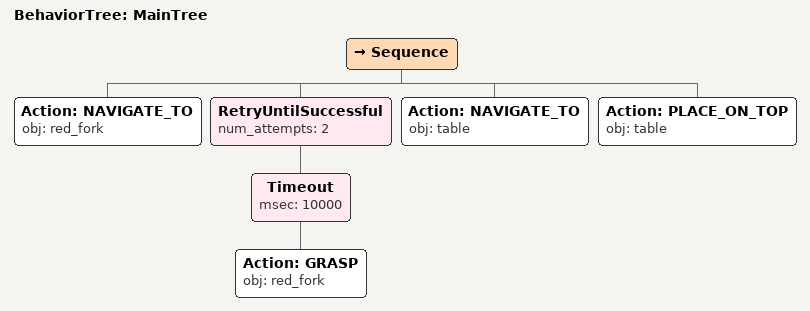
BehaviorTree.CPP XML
<root main_tree_to_execute="MainTree">
  <BehaviorTree ID="MainTree">
    <Sequence>
      <!-- Navigate to red_fork -->
      <Action ID="NAVIGATE_TO" obj="red_fork" />
      <!-- Retry GRASP red_fork up to 2 attempts -->
      <RetryUntilSuccessful num_attempts="2">
        <!-- Timeout: GRASP red_fork within 10s -->
        <Timeout msec="10000">
          <!-- Grasp red_fork -->
          <Action ID="GRASP" obj="red_fork" />
        </Timeout>
      </RetryUntilSuccessful>
      <!-- Navigate to table -->
      <Action ID="NAVIGATE_TO" obj="table" />
      <!-- Place on table -->
      <Action ID="PLACE_ON_TOP" obj="table" />
    </Sequence>
  </BehaviorTree>
</root>
